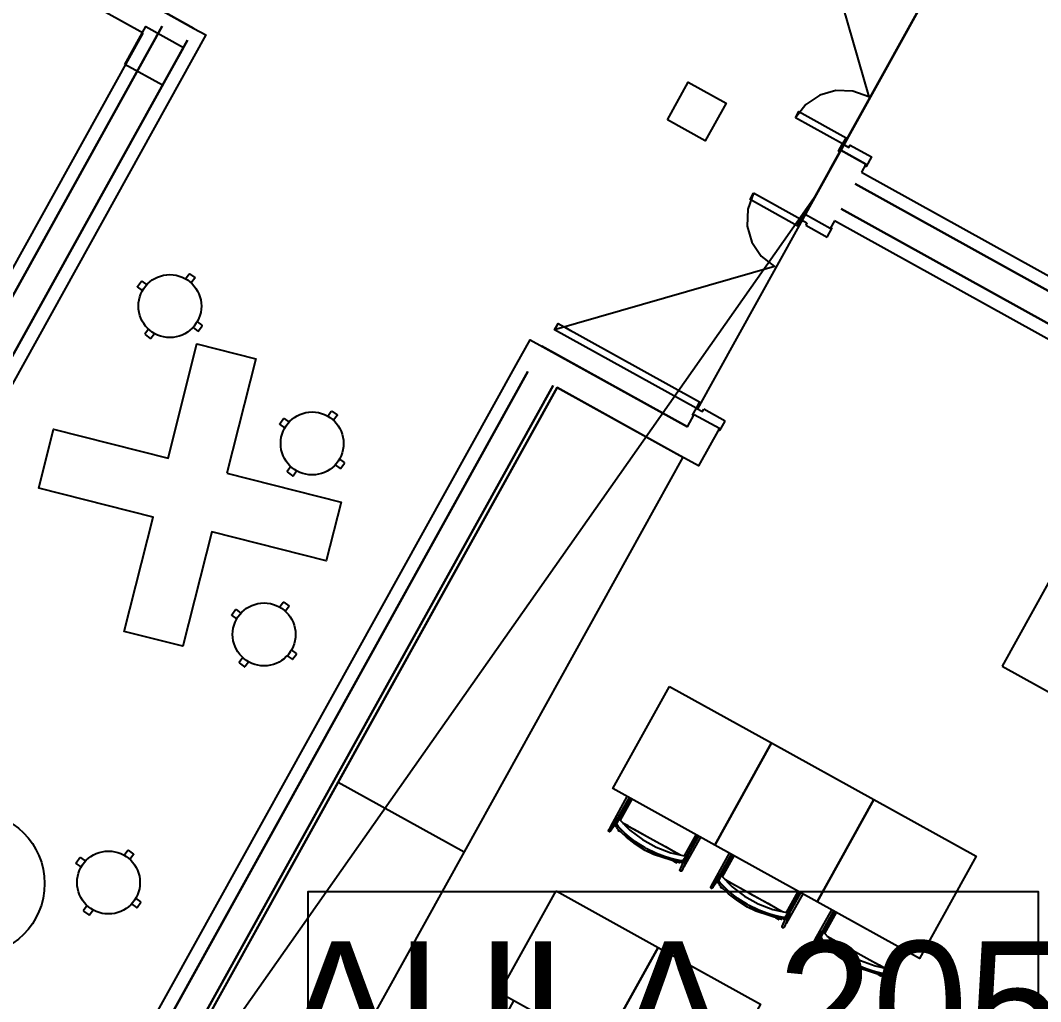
# Model space of a CAD drawing. Header units: metres. Extents: x 3.2 to 22.3, y 0.7 to 22.8.
# Drawn here: x 10.671 to 12.905, y 2.61 to 4.759 of the extents above; entities that cross this region are included whole.
import ezdxf

# ---------------------------------------------------------------- set-up
doc = ezdxf.new("R2010")
doc.units = ezdxf.units.M
for name, color, linetype in [('ARREDI', 9, 'Continuous'), ('PARETI_STRUTTURE', 7, 'Continuous'), ('WAYFINDING_RIQUADRI', 7, 'Continuous'), ('WAYFINDING_TESTI', 7, 'Continuous')]:
    doc.layers.add(name, color=color, linetype=linetype)

msp = doc.modelspace()

# ---------------------------------------------------------------- linework, layer by layer
at = {"layer": 'ARREDI'}
for points in [[(11.0322, 4.193), (11.0401, 4.2038)], [(11.0401, 4.2038), (11.0412, 4.204)], [(11.0412, 4.204), (11.0526, 4.1956)], [(10.9272, 4.1762), (10.9356, 4.1876)], [(10.9356, 4.1876), (10.9367, 4.1878)], [(10.9367, 4.1878), (10.9475, 4.1799)], [(11.0528, 4.1945), (11.0449, 4.1837)], [(11.0526, 4.1956), (11.0528, 4.1945)], [(10.9274, 4.1751), (10.9272, 4.1762)], [(10.9382, 4.1672), (10.9274, 4.1751)], [(11.0688, 4.0911), (11.058, 4.099)], [(11.0606, 4.0786), (11.069, 4.09)], [(11.069, 4.09), (11.0688, 4.0911)], [(10.9513, 4.0825), (10.9434, 4.0717)], [(10.9434, 4.0717), (10.9436, 4.0706)], [(10.9436, 4.0706), (10.955, 4.0622)], [(10.9561, 4.0624), (10.964, 4.0732)], [(11.0487, 4.0863), (11.0595, 4.0784)], [(11.0595, 4.0784), (11.0606, 4.0786)], [(10.955, 4.0622), (10.9561, 4.0624)], [(11.3669, 3.0904), (11.8459, 3.9546), (12.1214, 3.8018), (11.6424, 2.9377), (11.1301, 2.0136), (10.8546, 2.1664), (11.3669, 3.0904), (11.6424, 2.9377)], [(11.3437, 3.8921), (11.3516, 3.9029)], [(11.3517, 3.9029), (11.3527, 3.9031)], [(11.3527, 3.9031), (11.3642, 3.8947)], [(11.3644, 3.8936), (11.3564, 3.8828)], [(11.3642, 3.8947), (11.3644, 3.8936)], [(11.2388, 3.8753), (11.2471, 3.8868)], [(11.2389, 3.8742), (11.2388, 3.8753)], [(11.2498, 3.8663), (11.2389, 3.8742)], [(11.2471, 3.8868), (11.2482, 3.8869)], [(11.2482, 3.8869), (11.2591, 3.879)], [(11.3804, 3.7902), (11.3695, 3.7981)], [(11.2629, 3.7816), (11.2549, 3.7708)], [(11.3602, 3.7854), (11.3711, 3.7775)], [(11.3711, 3.7775), (11.3722, 3.7777)], [(11.3722, 3.7777), (11.3805, 3.7891)], [(11.3805, 3.7891), (11.3804, 3.7902)], [(11.2549, 3.7708), (11.2551, 3.7697)], [(11.2551, 3.7697), (11.2666, 3.7613)], [(11.2666, 3.7613), (11.2677, 3.7615)], [(11.2677, 3.7615), (11.2756, 3.7723)], [(12.9888, 3.6475), (12.8208, 3.3445)], [(11.1334, 3.457), (11.1418, 3.4685)], [(11.1418, 3.4685), (11.1429, 3.4687)], [(11.1429, 3.4687), (11.1537, 3.4607)], [(11.2384, 3.4738), (11.2463, 3.4847)], [(11.2463, 3.4847), (11.2474, 3.4848)], [(11.2474, 3.4848), (11.2588, 3.4765)], [(11.259, 3.4754), (11.2511, 3.4645)], [(11.2588, 3.4765), (11.259, 3.4754)], [(11.1336, 3.456), (11.1334, 3.4571)], [(11.1444, 3.448), (11.1336, 3.456)], [(11.275, 3.372), (11.2642, 3.3799)], [(11.1575, 3.3634), (11.1496, 3.3525)], [(11.1496, 3.3525), (11.1498, 3.3514)], [(11.1497, 3.3515), (11.1612, 3.3431)], [(11.1623, 3.3433), (11.1702, 3.3541)], [(11.2549, 3.3672), (11.2657, 3.3593)], [(11.2657, 3.3593), (11.2668, 3.3594)], [(11.2668, 3.3594), (11.2752, 3.3709)], [(11.2752, 3.3709), (11.275, 3.372)], [(11.1612, 3.3431), (11.1623, 3.3432)], [(12.8208, 3.3445), (13.3718, 3.0391)], [(12.009, 3.0536), (11.9835, 3.0075)], [(11.9733, 2.9966), (11.9726, 2.9969), (11.972, 2.9974), (11.9716, 2.998), (11.9715, 2.9988), (11.9715, 2.9988), (11.9716, 2.9995), (11.9717, 2.9996), (11.972, 3.0001), (11.9726, 3.0006), (11.9733, 3.0008)], [(11.9733, 3.0008), (11.9741, 3.0008), (11.9748, 3.0005), (11.9753, 3), (11.9757, 2.9994), (11.9758, 2.9987), (11.9758, 2.9987), (11.9757, 2.998), (11.9756, 2.9978), (11.9753, 2.9973), (11.9747, 2.9969), (11.974, 2.9966)], [(11.9737, 2.9955), (11.9745, 2.994)], [(11.9744, 2.9941), (11.9737, 2.9955)], [(11.9743, 2.9978), (11.976, 3.0018), (11.9767, 3.0033)], [(11.9776, 3.008), (11.9771, 3.0085), (11.9767, 3.0091), (11.9766, 3.0099), (11.9767, 3.0106), (11.9769, 3.011), (11.9769, 3.0111), (11.9771, 3.0113), (11.9777, 3.0117), (11.9784, 3.012)], [(11.9804, 2.9927), (11.9788, 2.9946), (11.9775, 2.9965), (11.9767, 2.998), (11.9766, 2.9989), (11.979, 3.0043), (11.9814, 3.0097), (12.0055, 2.9853), (12.0328, 2.9646), (12.0628, 2.948), (12.0948, 2.9358), (12.1282, 2.9283), (12.1249, 2.9234), (12.1216, 2.9185)], [(11.9803, 2.9927), (11.9787, 2.9947), (11.9774, 2.9965), (11.9767, 2.998), (11.9766, 2.9989)], [(11.9777, 3.0056), (11.9773, 3.0047)], [(11.9784, 3.012), (11.9791, 3.0119), (11.9798, 3.0117), (11.9804, 3.0112), (11.9808, 3.0105), (11.9809, 3.0098), (11.9808, 3.009)], [(11.9814, 3.0096), (11.9796, 3.0082)], [(12.0019, 2.9943), (11.9901, 3.0008)], [(11.9902, 3.0008), (12.116, 2.931)], [(12.0027, 2.9939), (12.0228, 2.9827), (12.043, 2.9715), (12.0632, 2.9603), (12.0834, 2.9491), (12.1035, 2.938), (12.1161, 2.931)], [(11.9613, 2.9817), (11.9605, 2.9817), (11.9598, 2.982), (11.9593, 2.9825), (11.9589, 2.9832), (11.9588, 2.9839), (11.9589, 2.9846), (11.9591, 2.9851), (11.9591, 2.9851), (11.9593, 2.9853), (11.9599, 2.9857), (11.9606, 2.986)], [(11.9631, 2.9838), (11.963, 2.9831), (11.9627, 2.9826), (11.9627, 2.9826), (11.9626, 2.9824), (11.962, 2.982), (11.9613, 2.9817)], [(11.9636, 2.9935), (11.9636, 2.9935), (11.9637, 2.9935), (11.9639, 2.9933), (11.9644, 2.9931)], [(11.965, 2.9928), (11.9644, 2.9931)], [(11.975, 2.9933), (11.9758, 2.9921)], [(11.9757, 2.9922), (11.975, 2.9932)], [(11.9766, 2.9911), (11.9773, 2.9903)], [(11.9789, 2.9917), (11.9784, 2.9912), (11.9778, 2.9907), (11.977, 2.99), (11.9767, 2.9898)], [(11.9767, 2.9897), (11.9767, 2.9898)], [(11.9789, 2.9917), (11.9794, 2.9922), (11.9798, 2.9925), (11.9799, 2.9926)], [(11.9808, 2.9857), (11.9805, 2.9851), (11.9801, 2.9845), (11.9799, 2.9841), (11.9798, 2.9839)], [(12.0389, 2.9461), (12.0246, 2.9548), (12.0089, 2.9662), (11.9941, 2.9789), (11.9803, 2.9927)], [(12.0389, 2.9461), (12.0247, 2.9548), (12.0089, 2.9662), (11.9941, 2.9788), (11.9804, 2.9926)], [(12.1253, 2.9289), (12.1508, 2.975)], [(10.8978, 2.9303), (10.9057, 2.9411)], [(10.9057, 2.9411), (10.9068, 2.9413)], [(10.9068, 2.9413), (10.9183, 2.9329)], [(10.9184, 2.9318), (10.9105, 2.921)], [(10.9183, 2.9329), (10.9184, 2.9318)], [(12.0584, 2.936), (12.0438, 2.9434)], [(12.0438, 2.9434), (12.0584, 2.936)], [(12.1142, 2.9184), (12.0953, 2.9228), (12.0767, 2.9286), (12.0589, 2.9358)], [(12.1144, 2.9184), (12.0954, 2.9227), (12.0768, 2.9286), (12.059, 2.9358)], [(12.128, 2.9274), (12.1285, 2.9279), (12.1292, 2.9282), (12.13, 2.9282), (12.1307, 2.928), (12.1313, 2.9276), (12.1317, 2.927)], [(12.1317, 2.927), (12.1319, 2.9262), (12.1318, 2.9255), (12.1317, 2.9253), (12.1317, 2.9252), (12.1315, 2.9248), (12.1309, 2.9243), (12.1302, 2.924), (12.1295, 2.924), (12.1288, 2.9242)], [(12.2328, 2.9295), (12.2073, 2.8835)], [(10.7928, 2.9135), (10.8012, 2.9249)], [(10.793, 2.9124), (10.7928, 2.9135)], [(10.8038, 2.9045), (10.793, 2.9124)], [(10.8012, 2.9249), (10.8023, 2.9251)], [(10.8023, 2.9251), (10.8131, 2.9172)], [(12.1071, 2.9132), (12.1073, 2.9135), (12.1075, 2.9139), (12.1078, 2.9145), (12.1082, 2.9151)], [(12.1142, 2.916), (12.114, 2.9152), (12.1139, 2.9146), (12.1138, 2.9141), (12.1138, 2.9138), (12.1138, 2.9138), (12.1138, 2.9138), (12.1138, 2.914)], [(12.1143, 2.9167), (12.1144, 2.9173), (12.1145, 2.9178), (12.1145, 2.918)], [(12.1216, 2.9185), (12.1208, 2.9181), (12.1191, 2.918), (12.1168, 2.9181), (12.1144, 2.9184)], [(12.1216, 2.9185), (12.1208, 2.9181), (12.1192, 2.9179), (12.1169, 2.9181), (12.1144, 2.9184)], [(12.1194, 2.9142), (12.1186, 2.9141), (12.1173, 2.9142)], [(12.1186, 2.9141), (12.1173, 2.9142)], [(12.1209, 2.9159), (12.121, 2.9166), (12.1212, 2.9171), (12.1213, 2.9172), (12.1218, 2.9177), (12.1218, 2.9177), (12.1225, 2.918), (12.1232, 2.918), (12.1239, 2.9178), (12.1246, 2.9174), (12.125, 2.9167)], [(12.1252, 2.9207), (12.1244, 2.9195), (12.121, 2.9146)], [(12.125, 2.9167), (12.1251, 2.916), (12.1251, 2.9153), (12.1248, 2.9147), (12.1247, 2.9146), (12.1243, 2.9142), (12.1242, 2.9141), (12.1235, 2.9138), (12.1228, 2.9138), (12.1221, 2.914), (12.1215, 2.9145)], [(12.1231, 2.9051), (12.1226, 2.9054)], [(12.1239, 2.9047), (12.1236, 2.9048), (12.1231, 2.9051)], [(12.1239, 2.9047), (12.1239, 2.9047)], [(12.1152, 2.8964), (12.115, 2.8971), (12.1151, 2.8979), (12.1152, 2.8981), (12.1152, 2.8981), (12.1154, 2.8986), (12.116, 2.8991)], [(12.1191, 2.8981), (12.1193, 2.8974), (12.1192, 2.8966), (12.1191, 2.8964), (12.1191, 2.8964), (12.1189, 2.896), (12.1183, 2.8955), (12.1176, 2.8952), (12.1169, 2.8951), (12.1162, 2.8953), (12.1156, 2.8958), (12.1152, 2.8964)], [(12.2015, 2.8839), (12.2009, 2.8844), (12.2005, 2.8851), (12.2004, 2.8858), (12.2006, 2.8865), (12.2008, 2.887), (12.2008, 2.887), (12.2009, 2.8872), (12.2015, 2.8876), (12.2022, 2.8879)], [(12.2042, 2.8686), (12.2026, 2.8705), (12.2013, 2.8724), (12.2005, 2.8739), (12.2004, 2.8748), (12.2028, 2.8802), (12.2052, 2.8856), (12.2293, 2.8612), (12.2566, 2.8405), (12.2866, 2.8239), (12.3186, 2.8117), (12.352, 2.8042), (12.3487, 2.7993), (12.3454, 2.7944)], [(12.2022, 2.8879), (12.203, 2.8879), (12.2037, 2.8876), (12.2042, 2.8871), (12.2046, 2.8864), (12.2047, 2.8857), (12.2046, 2.885)], [(12.2052, 2.8856), (12.2035, 2.8841)], [(12.1851, 2.8576), (12.1844, 2.8577), (12.1837, 2.8579), (12.1831, 2.8584), (12.1827, 2.8591), (12.1826, 2.8598), (12.1828, 2.8606), (12.183, 2.861), (12.183, 2.861), (12.1831, 2.8612), (12.1837, 2.8617), (12.1844, 2.8619)], [(12.1875, 2.8694), (12.1875, 2.8694), (12.1875, 2.8694), (12.1878, 2.8692), (12.1882, 2.869)], [(12.1888, 2.8687), (12.1882, 2.869)], [(12.1971, 2.8726), (12.1964, 2.8728), (12.1958, 2.8733), (12.1955, 2.874), (12.1953, 2.8747), (12.1953, 2.8747), (12.1955, 2.8754), (12.1955, 2.8755), (12.1959, 2.876), (12.1964, 2.8765), (12.1971, 2.8767)], [(12.1971, 2.8767), (12.1979, 2.8767), (12.1986, 2.8764), (12.1992, 2.876), (12.1995, 2.8753), (12.1997, 2.8746), (12.1997, 2.8746), (12.1995, 2.8739), (12.1995, 2.8737), (12.1991, 2.8732), (12.1986, 2.8728), (12.1979, 2.8726)], [(12.1983, 2.87), (12.1975, 2.8714)], [(12.1976, 2.8714), (12.1983, 2.8699)], [(12.1981, 2.8738), (12.1999, 2.8777), (12.2005, 2.8792)], [(12.1989, 2.8692), (12.1996, 2.868)], [(12.1996, 2.8681), (12.1989, 2.8692)], [(12.2042, 2.8686), (12.2025, 2.8706), (12.2013, 2.8725), (12.2005, 2.8739), (12.2004, 2.8748)], [(12.2005, 2.867), (12.2012, 2.8662)], [(12.2028, 2.8676), (12.2022, 2.8671), (12.2017, 2.8666), (12.2008, 2.8659), (12.2006, 2.8657)], [(12.2006, 2.8657), (12.2006, 2.8657)], [(12.2016, 2.8815), (12.2012, 2.8806)], [(12.2028, 2.8676), (12.2032, 2.8681), (12.2036, 2.8684), (12.2038, 2.8685)], [(12.2047, 2.8616), (12.2043, 2.861), (12.204, 2.8604), (12.2037, 2.86), (12.2036, 2.8598)], [(12.2627, 2.822), (12.2485, 2.8307), (12.2327, 2.8421), (12.2179, 2.8548), (12.2042, 2.8686)], [(12.2627, 2.822), (12.2485, 2.8307), (12.2328, 2.8421), (12.218, 2.8547), (12.2043, 2.8685)], [(12.214, 2.8767), (12.2265, 2.8698), (12.2466, 2.8586), (12.2638, 2.8491)], [(12.214, 2.8767), (12.3399, 2.8069)], [(12.1869, 2.8597), (12.1868, 2.859), (12.1866, 2.8586), (12.1866, 2.8585), (12.1864, 2.8583), (12.1858, 2.8579), (12.1851, 2.8577)], [(12.264, 2.849), (12.2668, 2.8474), (12.287, 2.8362), (12.3072, 2.825), (12.3274, 2.8139), (12.3399, 2.8069)], [(12.3492, 2.8051), (12.3746, 2.8509)], [(10.8169, 2.8198), (10.809, 2.809)], [(10.9143, 2.8236), (10.9251, 2.8157)], [(10.9344, 2.8284), (10.9236, 2.8363)], [(10.9251, 2.8157), (10.9262, 2.8158)], [(10.9262, 2.8158), (10.9346, 2.8273)], [(10.9346, 2.8273), (10.9344, 2.8284)], [(12.2676, 2.8193), (12.2823, 2.8119)], [(12.2822, 2.812), (12.2677, 2.8193)], [(10.809, 2.809), (10.8092, 2.8079)], [(10.8092, 2.8079), (10.8206, 2.7995)], [(10.8206, 2.7995), (10.8217, 2.7997)], [(10.8217, 2.7997), (10.8297, 2.8105)], [(12.3381, 2.7944), (12.3191, 2.7987), (12.3006, 2.8045), (12.2828, 2.8117)], [(12.3382, 2.7943), (12.3192, 2.7986), (12.3006, 2.8045), (12.2828, 2.8117)], [(12.3381, 2.7926), (12.3382, 2.7932), (12.3383, 2.7937), (12.3384, 2.7939)], [(12.3454, 2.7944), (12.3446, 2.794), (12.3429, 2.7939), (12.3406, 2.794), (12.3382, 2.7943)], [(12.3455, 2.7944), (12.3447, 2.794), (12.343, 2.7939), (12.3408, 2.794), (12.3382, 2.7943)], [(12.3447, 2.7918), (12.3448, 2.7925), (12.345, 2.793), (12.3451, 2.7932), (12.3456, 2.7937), (12.3457, 2.7937), (12.3463, 2.7939), (12.3471, 2.794), (12.3478, 2.7937), (12.3484, 2.7933), (12.3488, 2.7927)], [(12.349, 2.7967), (12.3482, 2.7955), (12.3449, 2.7905)], [(12.3518, 2.8033), (12.3524, 2.8038), (12.3531, 2.8041), (12.3538, 2.8042), (12.3546, 2.8039), (12.3551, 2.8035), (12.3556, 2.8029)], [(12.3556, 2.8029), (12.3557, 2.8022), (12.3556, 2.8014), (12.3556, 2.8012), (12.3556, 2.8012), (12.3553, 2.8008), (12.3548, 2.8002), (12.3541, 2.7999), (12.3533, 2.7999), (12.3526, 2.8001)], [(12.4565, 2.8051), (12.4312, 2.7594)], [(12.331, 2.7892), (12.3311, 2.7894), (12.3314, 2.7898), (12.3317, 2.7904), (12.332, 2.791)], [(12.338, 2.7919), (12.3379, 2.7912), (12.3378, 2.7905), (12.3377, 2.79), (12.3376, 2.7897), (12.3376, 2.7897), (12.3376, 2.7897), (12.3377, 2.7899)], [(12.339, 2.7723), (12.3388, 2.7731), (12.3389, 2.7738), (12.339, 2.774), (12.339, 2.774), (12.3393, 2.7745), (12.3398, 2.775)], [(12.343, 2.774), (12.3432, 2.7733), (12.3431, 2.7725), (12.343, 2.7723), (12.343, 2.7723), (12.3427, 2.7719), (12.3422, 2.7714), (12.3415, 2.7711), (12.3407, 2.771), (12.34, 2.7713), (12.3394, 2.7717), (12.339, 2.7723)], [(12.3433, 2.7901), (12.3424, 2.7901), (12.3412, 2.7901)], [(12.3425, 2.79), (12.3412, 2.7901)], [(12.3488, 2.7927), (12.349, 2.7919), (12.3489, 2.7912), (12.3487, 2.7907), (12.3486, 2.7905), (12.3481, 2.7901), (12.348, 2.79), (12.3474, 2.7898), (12.3466, 2.7897), (12.3459, 2.79), (12.3453, 2.7904)], [(12.347, 2.781), (12.3464, 2.7813)], [(12.3477, 2.7806), (12.3474, 2.7807), (12.347, 2.781)], [(12.3477, 2.7806), (12.3477, 2.7806)], [(12.4209, 2.7485), (12.4202, 2.7487), (12.4197, 2.7492), (12.4193, 2.7499), (12.4192, 2.7506), (12.4192, 2.7507), (12.4193, 2.7513), (12.4194, 2.7515), (12.4197, 2.7519), (12.4203, 2.7524), (12.421, 2.7526)], [(12.421, 2.7526), (12.4217, 2.7526), (12.4224, 2.7523), (12.423, 2.7519), (12.4234, 2.7512), (12.4235, 2.7505), (12.4235, 2.7505), (12.4234, 2.7498), (12.4233, 2.7496), (12.423, 2.7492), (12.4224, 2.7487), (12.4217, 2.7485)], [(12.4219, 2.7497), (12.4237, 2.7536), (12.4244, 2.7551)], [(12.428, 2.7446), (12.4265, 2.7464), (12.4251, 2.7483), (12.4244, 2.7498), (12.4242, 2.7507), (12.4267, 2.7561), (12.4291, 2.7615), (12.4531, 2.7371), (12.4805, 2.7164), (12.5105, 2.6998), (12.5425, 2.6876), (12.5759, 2.6801), (12.5726, 2.6752), (12.5693, 2.6703)], [(12.428, 2.7446), (12.4264, 2.7465), (12.4251, 2.7484), (12.4243, 2.7498), (12.4242, 2.7507)], [(12.4253, 2.7598), (12.4247, 2.7603), (12.4244, 2.761), (12.4243, 2.7617), (12.4244, 2.7624), (12.4246, 2.7629), (12.4246, 2.7629), (12.4248, 2.7631), (12.4254, 2.7635), (12.4261, 2.7638)], [(12.4254, 2.7574), (12.425, 2.7566)], [(12.4261, 2.7638), (12.4268, 2.7638), (12.4275, 2.7635), (12.4281, 2.763), (12.4285, 2.7623), (12.4286, 2.7616), (12.4284, 2.7609)], [(12.4291, 2.7615), (12.4273, 2.76)], [(12.4378, 2.7526), (12.4504, 2.7457), (12.4705, 2.7345), (12.4907, 2.7234), (12.5109, 2.7121), (12.5311, 2.7009), (12.5512, 2.6898), (12.5637, 2.6828)], [(12.4378, 2.7526), (12.5637, 2.6828)], [(12.409, 2.7336), (12.4082, 2.7336), (12.4075, 2.7339), (12.4069, 2.7344), (12.4066, 2.735), (12.4065, 2.7357), (12.4066, 2.7365), (12.4068, 2.7369), (12.4068, 2.7369), (12.407, 2.7371), (12.4076, 2.7376), (12.4083, 2.7378)], [(12.4108, 2.7356), (12.4106, 2.7349), (12.4104, 2.7345), (12.4104, 2.7345), (12.4102, 2.7343), (12.4097, 2.7338), (12.409, 2.7336)], [(12.4113, 2.7453), (12.4113, 2.7453), (12.4114, 2.7453), (12.4116, 2.7452), (12.4121, 2.7449)], [(12.4126, 2.7446), (12.4121, 2.7449)], [(12.4221, 2.7459), (12.4214, 2.7474)], [(12.4214, 2.7473), (12.4222, 2.7458)], [(12.4227, 2.7451), (12.4235, 2.744)], [(12.4234, 2.744), (12.4227, 2.7451)], [(12.4243, 2.743), (12.425, 2.7421)], [(12.4266, 2.7436), (12.4261, 2.7431), (12.4255, 2.7426), (12.425, 2.7421), (12.4246, 2.7418), (12.4244, 2.7416)], [(12.4244, 2.7416), (12.4244, 2.7416)], [(12.4266, 2.7436), (12.4271, 2.744), (12.4274, 2.7443), (12.4276, 2.7444)], [(12.4285, 2.7376), (12.4281, 2.7369), (12.4278, 2.7363), (12.4276, 2.7359), (12.4275, 2.7357)], [(12.4866, 2.6979), (12.4723, 2.7066), (12.4565, 2.718), (12.4417, 2.7307), (12.428, 2.7446)], [(12.4866, 2.6979), (12.4723, 2.7066), (12.4566, 2.718), (12.4418, 2.7307), (12.4281, 2.7444)], [(12.573, 2.6808), (12.5985, 2.7268)], [(12.5061, 2.6879), (12.4915, 2.6952)], [(12.4915, 2.6952), (12.5061, 2.6879)], [(12.5619, 2.6703), (12.543, 2.6746), (12.5244, 2.6804), (12.5066, 2.6876)], [(12.5621, 2.6702), (12.5431, 2.6746), (12.5245, 2.6804), (12.5067, 2.6876)], [(12.5548, 2.6651), (12.555, 2.6653), (12.5552, 2.6657), (12.5555, 2.6663), (12.5559, 2.667)], [(12.5618, 2.6678), (12.5617, 2.6671), (12.5616, 2.6664), (12.5615, 2.6659), (12.5615, 2.6656), (12.5615, 2.6656), (12.5615, 2.6656), (12.5615, 2.6658)], [(12.562, 2.6685), (12.5621, 2.6692), (12.5622, 2.6696), (12.5622, 2.6698)], [(12.5693, 2.6703), (12.5685, 2.6699), (12.5668, 2.6698), (12.5645, 2.6699), (12.5621, 2.6703)], [(12.5693, 2.6703), (12.5685, 2.6699), (12.5669, 2.6698), (12.5646, 2.6699), (12.5621, 2.6703)], [(12.5671, 2.666), (12.5663, 2.666), (12.565, 2.666)], [(12.5663, 2.666), (12.565, 2.666)], [(12.5686, 2.6677), (12.5686, 2.6684), (12.5689, 2.6689), (12.569, 2.6691), (12.5695, 2.6696), (12.5695, 2.6696), (12.5702, 2.6698), (12.5709, 2.6699), (12.5716, 2.6697), (12.5722, 2.6692), (12.5726, 2.6686)], [(12.5728, 2.6726), (12.572, 2.6714), (12.5687, 2.6665)], [(12.5726, 2.6686), (12.5728, 2.6678), (12.5727, 2.6671), (12.5725, 2.6666), (12.5724, 2.6664), (12.5719, 2.666), (12.5719, 2.666), (12.5712, 2.6657), (12.5705, 2.6656), (12.5697, 2.6659), (12.5691, 2.6663)], [(12.5757, 2.6792), (12.5762, 2.6798), (12.5769, 2.68), (12.5777, 2.6801), (12.5784, 2.6799), (12.579, 2.6794), (12.5794, 2.6788)], [(12.5794, 2.6788), (12.5796, 2.6781), (12.5795, 2.6773), (12.5794, 2.6771), (12.5794, 2.6771), (12.5792, 2.6767), (12.5786, 2.6762), (12.5779, 2.6759), (12.5772, 2.6758), (12.5764, 2.676)], [(12.5628, 2.6483), (12.5627, 2.649), (12.5628, 2.6497), (12.5628, 2.6499), (12.5628, 2.65), (12.5631, 2.6504), (12.5636, 2.6509)], [(12.5668, 2.6499), (12.567, 2.6492), (12.5669, 2.6485), (12.5668, 2.6482), (12.5668, 2.6482), (12.5666, 2.6478), (12.566, 2.6473), (12.5653, 2.647), (12.5646, 2.647), (12.5639, 2.6472), (12.5633, 2.6476), (12.5628, 2.6482)], [(12.5708, 2.6569), (12.5702, 2.6572)], [(12.5715, 2.6565), (12.5713, 2.6567), (12.5708, 2.6569)], [(12.5716, 2.6565), (12.5716, 2.6565)]]:
    msp.add_lwpolyline(points, dxfattribs=at)
for points in [[(11.1228, 3.7672), (11.3733, 3.7037), (11.3406, 3.5749), (11.0901, 3.6384), (11.0267, 3.3879), (10.8978, 3.4205), (10.9613, 3.671), (10.7108, 3.7345), (10.7435, 3.8633), (10.994, 3.7998), (11.0574, 4.0503), (11.1863, 4.0176)], [(12.0921, 3.3001), (12.3159, 3.1761), (12.1918, 2.9522), (11.968, 3.0763)], [(12.3159, 3.1761), (12.5397, 3.052), (12.4156, 2.8281), (12.1918, 2.9522)], [(12.5397, 3.052), (12.7636, 2.9279), (12.6395, 2.704), (12.4157, 2.8281)], [(12.1282, 2.9283), (12.1278, 2.9253)], [(11.8439, 2.8525), (12.0677, 2.7284), (11.9436, 2.5045), (11.7198, 2.6286)], [(12.352, 2.8042), (12.3516, 2.8012)], [(12.0677, 2.7284), (12.2916, 2.6043), (12.1675, 2.3804), (11.9436, 2.5045)], [(12.5759, 2.6801), (12.5755, 2.6771)]]:
    msp.add_lwpolyline(points, close=True, dxfattribs=at)
for centre, radius in [((10.9981, 4.1331), 0.0689), ((11.3096, 3.8322), 0.0689), ((11.2043, 3.4139), 0.0689), ((10.5663, 2.868), 0.1575), ((10.8637, 2.8704), 0.0689)]:
    msp.add_circle(centre, radius, dxfattribs=at)
at = {"layer": 'PARETI_STRUTTURE'}
for points in [[(10.9392, 4.7309), (9.8223, 5.35), (9.8529, 5.4051), (10.9826, 4.7788)], [(12.4064, 5.116), (12.725, 4.9394), (12.1532, 3.908)], [(12.3903, 5.0731), (12.7002, 4.9013), (12.6926, 4.8875), (12.3827, 5.0593), (12.3903, 5.0731), (12.5284, 4.5914), (12.4937, 4.604), (12.4568, 4.6053), (12.4212, 4.5951), (12.3906, 4.5745), (12.3679, 4.5453)], [(12.4434, 4.4314), (12.725, 4.9394)], [(11.0506, 4.7412), (10.9694, 4.7862)], [(10.9826, 4.7789), (11.0506, 4.7411)], [(9.8695, 2.6103), (9.8143, 2.6409), (10.9812, 4.7459)], [(10.9812, 4.7459), (9.8401, 2.6874), (9.8143, 2.7017), (10.9392, 4.7309)], [(11.0506, 4.7412), (11.0765, 4.7268), (9.9144, 2.6305)], [(11.0363, 4.7153), (9.8695, 2.6104)], [(9.9144, 2.6305), (9.8885, 2.6448), (11.0363, 4.7153)], [(12.3679, 4.5453), (12.3755, 4.5591), (12.4788, 4.5018), (12.4712, 4.4881)], [(12.4712, 4.4881), (12.3679, 4.5453)], [(12.4536, 4.32), (12.4441, 4.3027), (12.389, 4.3333), (12.4672, 4.4745)], [(12.4672, 4.4745), (12.5223, 4.4439), (12.5128, 4.4267)], [(12.5128, 4.4267), (14.4557, 3.3497)], [(12.2762, 4.38), (12.2636, 4.3453), (12.2623, 4.3084), (12.2725, 4.2728), (12.2931, 4.2422), (12.3223, 4.2195), (11.8405, 4.0813), (11.8482, 4.0951), (12.1581, 3.9233), (12.1505, 3.9095), (12.1642, 3.9019), (12.1671, 3.9071)], [(12.3881, 4.3383), (12.3795, 4.3228), (12.3719, 4.309), (12.2686, 4.3663), (12.2762, 4.38)], [(12.3795, 4.3228), (12.2762, 4.38)], [(12.4985, 4.4009), (14.4673, 3.3095)], [(14.4816, 3.3354), (14.4673, 3.3095), (12.4985, 4.4009)], [(10.7823, 2.0561), (12.4128, 4.3763)], [(12.3909, 4.3367), (12.3881, 4.3383)], [(12.389, 4.3333), (12.3909, 4.3367)], [(14.4367, 3.2544), (12.4679, 4.3458)], [(12.4679, 4.3458), (14.4367, 3.2544), (14.4224, 3.2286)], [(12.3795, 4.3228), (12.3933, 4.3151)], [(12.4441, 4.3028), (12.389, 4.3333)], [(12.3933, 4.3151), (12.3904, 4.31)], [(14.3966, 3.2429), (12.4536, 4.32)], [(12.3904, 4.31), (12.4373, 4.284)], [(12.4373, 4.284), (12.4487, 4.3047)], [(12.446, 4.3062), (12.4441, 4.3027)], [(12.4487, 4.3047), (12.446, 4.3062)], [(12.1505, 3.9095), (11.8405, 4.0813)], [(11.8619, 4.0875), (11.8757, 4.0798)], [(11.7563, 4.0042), (11.7869, 4.0593), (12.1313, 3.8684)], [(12.1313, 3.8684), (11.8127, 4.045)], [(11.7822, 3.9899), (10.7233, 2.0798), (10.6975, 2.0941), (11.7563, 4.0042)], [(11.8373, 3.9593), (10.8027, 2.093), (10.7476, 2.1236), (11.7822, 3.9899)], [(11.8459, 3.9546), (10.8304, 2.1227), (10.8218, 2.1275), (11.8373, 3.9593)], [(12.1007, 3.8133), (11.8459, 3.9546)], [(12.1465, 3.8959), (12.2016, 3.8654), (12.1558, 3.7828), (12.1007, 3.8133)], [(12.1313, 3.8684), (12.1465, 3.8959)], [(12.1505, 3.9095), (12.1419, 3.894)], [(12.1419, 3.894), (12.1446, 3.8925)], [(12.1446, 3.8925), (12.1465, 3.8959)], [(12.1465, 3.8959), (12.2016, 3.8654)], [(12.2139, 3.8811), (12.1671, 3.9071)], [(12.2016, 3.8654), (12.1997, 3.862)], [(12.2025, 3.8604), (12.2139, 3.8811)], [(12.1997, 3.862), (12.2025, 3.8604)], [(11.9636, 2.9935), (11.9998, 3.0587)], [(12.0035, 3.0566), (11.9764, 3.0076)], [(11.9798, 3.0086), (12.0057, 3.0554)], [(12.0095, 3.0533), (11.9839, 3.0071)], [(11.9591, 2.9851), (11.9769, 3.0111)], [(11.9805, 3.0086), (11.9627, 2.9826)], [(11.9767, 3.0103), (11.9717, 2.9996)], [(11.9751, 3.0001), (11.976, 3.0018)], [(11.9806, 3.0084), (11.9806, 3.0083), (11.9805, 3.0082), (11.9805, 3.008), (11.9804, 3.0079), (11.9804, 3.0078), (11.9803, 3.0077), (11.9802, 3.0076), (11.9802, 3.0075), (11.9801, 3.0073), (11.9801, 3.0072), (11.98, 3.0071), (11.98, 3.007), (11.9799, 3.0069), (11.9798, 3.0067), (11.9798, 3.0066), (11.9797, 3.0065), (11.9797, 3.0064), (11.9796, 3.0063), (11.9796, 3.0062), (11.9795, 3.006), (11.9795, 3.0059), (11.9794, 3.0058), (11.9793, 3.0057), (11.9793, 3.0056), (11.9792, 3.0054), (11.9791, 3.0052), (11.9791, 3.0051), (11.979, 3.005), (11.979, 3.0048), (11.9789, 3.0047), (11.9788, 3.0046), (11.9788, 3.0045), (11.9787, 3.0044), (11.9787, 3.0042), (11.9786, 3.0041), (11.9786, 3.004), (11.9785, 3.0039), (11.9784, 3.0037), (11.9783, 3.0035), (11.9783, 3.0034), (11.9782, 3.0033), (11.9782, 3.0032), (11.9781, 3.0031), (11.978, 3.0029), (11.978, 3.0028), (11.9779, 3.0027), (11.9779, 3.0026), (11.9778, 3.0025), (11.9778, 3.0024), (11.9777, 3.0021), (11.9776, 3.002), (11.9775, 3.0019), (11.9775, 3.0018), (11.9774, 3.0016), (11.9774, 3.0015), (11.9773, 3.0014), (11.9773, 3.0013), (11.9772, 3.0012), (11.9772, 3.0011), (11.977, 3.0008), (11.977, 3.0007), (11.9769, 3.0006), (11.9769, 3.0005), (11.9768, 3.0003), (11.9768, 3.0002), (11.9767, 3.0001), (11.9766, 3), (11.9766, 2.9999), (11.9765, 2.9997), (11.9765, 2.9996), (11.9764, 2.9995), (11.9764, 2.9994), (11.9763, 2.9993), (11.9762, 2.999), (11.9761, 2.9989), (11.9761, 2.9988), (11.976, 2.9987), (11.976, 2.9986), (11.9759, 2.9984), (11.9759, 2.9983), (11.9758, 2.9982), (11.9758, 2.9981), (11.9757, 2.998), (11.9756, 2.9978), (11.9756, 2.9978)], [(11.959, 2.9849), (11.9596, 2.9861), (11.9603, 2.9875), (11.9619, 2.9903), (11.9636, 2.9935)], [(12.0392, 2.9409), (12.0178, 2.9543), (11.9977, 2.9697), (11.9793, 2.987), (11.9767, 2.9897)], [(11.986, 2.9804), (11.9798, 2.9838)], [(12.0413, 2.9447), (12.0388, 2.9461), (12.0177, 2.9596), (11.998, 2.9752), (11.9799, 2.9926)], [(12.1247, 2.9291), (12.1503, 2.9752)], [(12.1541, 2.9731), (12.1278, 2.9258)], [(12.1306, 2.9258), (12.1562, 2.9719)], [(12.16, 2.9698), (12.1239, 2.9047)], [(12.1138, 2.9138), (12.0573, 2.9318), (12.0392, 2.9409)], [(12.1145, 2.918), (12.1116, 2.9186), (12.0874, 2.9249), (12.0639, 2.9337), (12.0413, 2.9447)], [(12.1275, 2.927), (12.1212, 2.9171)], [(12.1273, 2.926), (12.1278, 2.927)], [(12.1875, 2.8694), (12.2236, 2.9346)], [(12.2274, 2.9325), (12.2003, 2.8836)], [(12.2036, 2.8845), (12.2295, 2.9313)], [(12.2333, 2.9292), (12.2077, 2.883)], [(12.1071, 2.9132), (12.1005, 2.9169)], [(12.1152, 2.8981), (12.1223, 2.9144)], [(12.1317, 2.9253), (12.1191, 2.8964)], [(12.1229, 2.9159), (12.1248, 2.9201)], [(12.124, 2.9188), (12.1235, 2.9179)], [(12.1248, 2.9147), (12.1249, 2.9148), (12.1253, 2.9155), (12.1254, 2.9156), (12.1254, 2.9157), (12.1261, 2.9167), (12.1261, 2.9168), (12.1266, 2.9176), (12.1267, 2.9177), (12.1268, 2.9178), (12.1274, 2.9188), (12.1275, 2.9189), (12.1279, 2.9196), (12.128, 2.9197), (12.128, 2.9198), (12.1281, 2.9199), (12.1288, 2.9209), (12.1288, 2.921), (12.1293, 2.9217), (12.1293, 2.9218), (12.1295, 2.922), (12.1295, 2.9221), (12.1301, 2.923), (12.1302, 2.9231), (12.1306, 2.9238), (12.1307, 2.9239), (12.1308, 2.9241), (12.1309, 2.9242), (12.1312, 2.9246), (12.1317, 2.9253)], [(12.1291, 2.923), (12.1305, 2.9256)], [(12.183, 2.861), (12.2008, 2.887)], [(12.2044, 2.8845), (12.1866, 2.8585)], [(12.2006, 2.8862), (12.1955, 2.8755)], [(12.1995, 2.8737), (12.1995, 2.8738), (12.1995, 2.8739), (12.1996, 2.874), (12.1997, 2.8741), (12.1997, 2.8742), (12.1998, 2.8744), (12.1998, 2.8745), (12.1999, 2.8746), (12.1999, 2.8747), (12.2, 2.8748), (12.2, 2.8749), (12.2002, 2.8752), (12.2002, 2.8753), (12.2003, 2.8754), (12.2003, 2.8755), (12.2004, 2.8757), (12.2004, 2.8758), (12.2005, 2.8759), (12.2005, 2.876), (12.2006, 2.8761), (12.2007, 2.8762), (12.2007, 2.8764), (12.2008, 2.8765), (12.2009, 2.8767), (12.2009, 2.8768), (12.201, 2.877), (12.2011, 2.8771), (12.2011, 2.8772), (12.2012, 2.8773), (12.2012, 2.8774), (12.2013, 2.8776), (12.2013, 2.8777), (12.2014, 2.8778), (12.2014, 2.8779), (12.2015, 2.878), (12.2016, 2.8783), (12.2017, 2.8784), (12.2017, 2.8785), (12.2018, 2.8786), (12.2018, 2.8787), (12.2019, 2.8789), (12.2019, 2.879), (12.202, 2.8791), (12.2021, 2.8792), (12.2021, 2.8793), (12.2022, 2.8795), (12.2022, 2.8796), (12.2023, 2.8798), (12.2024, 2.8799), (12.2025, 2.8801), (12.2025, 2.8802), (12.2026, 2.8803), (12.2026, 2.8804), (12.2027, 2.8805), (12.2027, 2.8806), (12.2028, 2.8808), (12.2028, 2.8809), (12.2029, 2.881), (12.203, 2.8811), (12.2031, 2.8814), (12.2031, 2.8815), (12.2032, 2.8816), (12.2032, 2.8817), (12.2033, 2.8818), (12.2033, 2.8819), (12.2034, 2.8821), (12.2035, 2.8822), (12.2035, 2.8823), (12.2036, 2.8824), (12.2036, 2.8825), (12.2037, 2.8826), (12.2037, 2.8828), (12.2038, 2.8829), (12.2039, 2.883), (12.2039, 2.8831), (12.204, 2.8832), (12.204, 2.8834), (12.2041, 2.8835), (12.2041, 2.8836), (12.2042, 2.8837), (12.2042, 2.8838), (12.2043, 2.884), (12.2044, 2.8842), (12.2045, 2.8843)], [(12.1828, 2.8608), (12.1834, 2.862), (12.1842, 2.8634), (12.1857, 2.8663), (12.1875, 2.8694)], [(12.1989, 2.8761), (12.1998, 2.8777)], [(12.2631, 2.8168), (12.2416, 2.8302), (12.2216, 2.8456), (12.2031, 2.8629), (12.2006, 2.8657)], [(12.2652, 2.8206), (12.2627, 2.822), (12.2415, 2.8355), (12.2218, 2.8511), (12.2038, 2.8685)], [(12.2098, 2.8563), (12.2036, 2.8597)], [(12.3839, 2.8458), (12.3477, 2.7806)], [(12.3486, 2.8051), (12.3741, 2.8511)], [(12.3779, 2.8491), (12.3517, 2.8017)], [(12.3545, 2.8017), (12.3801, 2.8478)], [(12.3376, 2.7897), (12.2811, 2.8077), (12.2631, 2.8168)], [(12.3384, 2.794), (12.3354, 2.7945), (12.3112, 2.8009), (12.2877, 2.8096), (12.2652, 2.8206)], [(12.331, 2.7891), (12.3243, 2.7928)], [(12.339, 2.774), (12.3516, 2.8029)], [(12.3556, 2.8012), (12.343, 2.7723)], [(12.3514, 2.8029), (12.345, 2.793)], [(12.3478, 2.7947), (12.3473, 2.7938)], [(12.3486, 2.7907), (12.3487, 2.7907), (12.3491, 2.7914), (12.3492, 2.7915), (12.3493, 2.7916), (12.3499, 2.7926), (12.35, 2.7927), (12.3505, 2.7935), (12.3505, 2.7936), (12.3506, 2.7937), (12.3512, 2.7947), (12.3513, 2.7948), (12.3518, 2.7956), (12.3519, 2.7957), (12.352, 2.7958), (12.3526, 2.7968), (12.3527, 2.7969), (12.3532, 2.7977), (12.3532, 2.7978), (12.3533, 2.7979), (12.3534, 2.798), (12.3539, 2.7989), (12.354, 2.799), (12.3544, 2.7997), (12.3545, 2.7998), (12.3546, 2.8), (12.3547, 2.8001), (12.355, 2.8006), (12.3556, 2.8012)], [(12.3529, 2.7989), (12.3544, 2.8015)], [(12.4113, 2.7453), (12.4474, 2.8105)], [(12.4512, 2.8084), (12.4241, 2.7595)], [(12.4274, 2.7604), (12.4534, 2.8072)], [(12.4571, 2.8051), (12.4316, 2.759)], [(12.4068, 2.7369), (12.4246, 2.7629)], [(12.4282, 2.7604), (12.4104, 2.7345)], [(12.4244, 2.7621), (12.4194, 2.7515)], [(12.4228, 2.752), (12.4237, 2.7536)], [(12.4283, 2.7602), (12.4283, 2.7601), (12.4282, 2.76), (12.4281, 2.7599), (12.4281, 2.7598), (12.428, 2.7596), (12.428, 2.7595), (12.4279, 2.7594), (12.4279, 2.7593), (12.4278, 2.7592), (12.4278, 2.7591), (12.4277, 2.7589), (12.4276, 2.7588), (12.4276, 2.7587), (12.4275, 2.7586), (12.4275, 2.7585), (12.4274, 2.7583), (12.4274, 2.7582), (12.4273, 2.7581), (12.4272, 2.758), (12.4272, 2.7579), (12.4271, 2.7577), (12.4271, 2.7576), (12.427, 2.7575), (12.4269, 2.7573), (12.4269, 2.7572), (12.4268, 2.757), (12.4267, 2.7569), (12.4267, 2.7568), (12.4266, 2.7567), (12.4266, 2.7566), (12.4265, 2.7564), (12.4265, 2.7563), (12.4264, 2.7562), (12.4264, 2.7561), (12.4263, 2.756), (12.4262, 2.7557), (12.4261, 2.7556), (12.4261, 2.7555), (12.426, 2.7554), (12.426, 2.7552), (12.4259, 2.7551), (12.4258, 2.755), (12.4258, 2.7549), (12.4257, 2.7548), (12.4257, 2.7547), (12.4256, 2.7545), (12.4256, 2.7544), (12.4255, 2.7543), (12.4255, 2.7542), (12.4253, 2.7539), (12.4253, 2.7538), (12.4252, 2.7537), (12.4252, 2.7536), (12.4251, 2.7535), (12.4251, 2.7534), (12.425, 2.7532), (12.425, 2.7531), (12.4249, 2.753), (12.4248, 2.7529), (12.4247, 2.7526), (12.4247, 2.7525), (12.4246, 2.7524), (12.4246, 2.7523), (12.4245, 2.7522), (12.4245, 2.7521), (12.4244, 2.7519), (12.4243, 2.7518), (12.4243, 2.7517), (12.4242, 2.7516), (12.4242, 2.7515), (12.4241, 2.7513), (12.424, 2.7511), (12.4239, 2.751), (12.4239, 2.7509), (12.4238, 2.7507), (12.4238, 2.7506), (12.4237, 2.7505), (12.4237, 2.7504), (12.4236, 2.7503), (12.4235, 2.7502), (12.4235, 2.75), (12.4234, 2.7499), (12.4234, 2.7498), (12.4233, 2.7497), (12.4233, 2.7497)], [(12.4067, 2.7367), (12.4073, 2.7379), (12.408, 2.7393), (12.4096, 2.7422), (12.4113, 2.7453)], [(12.4869, 2.6927), (12.4654, 2.7061), (12.4454, 2.7215), (12.427, 2.7388), (12.4244, 2.7416)], [(12.4337, 2.7322), (12.4274, 2.7356)], [(12.489, 2.6965), (12.4865, 2.698), (12.4653, 2.7115), (12.4457, 2.727), (12.4276, 2.7445)], [(12.5724, 2.6809), (12.598, 2.7271)], [(12.6077, 2.7217), (12.5716, 2.6565)], [(12.6018, 2.725), (12.5755, 2.6776)], [(12.5783, 2.6776), (12.6039, 2.7238)], [(12.5615, 2.6656), (12.505, 2.6837), (12.4869, 2.6927)], [(12.5622, 2.6699), (12.5593, 2.6705), (12.535, 2.6768), (12.5115, 2.6855), (12.489, 2.6965)], [(12.5548, 2.665), (12.5481, 2.6687)], [(12.5628, 2.65), (12.5699, 2.6662)], [(12.5794, 2.6771), (12.5668, 2.6482)], [(12.5752, 2.6788), (12.5689, 2.6689)], [(12.5706, 2.6677), (12.5724, 2.672)], [(12.5716, 2.6706), (12.5711, 2.6697)], [(12.5725, 2.6666), (12.5725, 2.6666), (12.573, 2.6673), (12.573, 2.6674), (12.5731, 2.6675), (12.5737, 2.6685), (12.5738, 2.6686), (12.5743, 2.6694), (12.5744, 2.6695), (12.5745, 2.6696), (12.5751, 2.6706), (12.5752, 2.6707), (12.5757, 2.6715), (12.5757, 2.6716), (12.5758, 2.6717), (12.5764, 2.6727), (12.5765, 2.6728), (12.577, 2.6736), (12.5771, 2.6737), (12.5771, 2.6738), (12.5772, 2.6739), (12.5779, 2.6749), (12.5779, 2.675), (12.5784, 2.6757), (12.5784, 2.6758), (12.5785, 2.6759), (12.5786, 2.676), (12.5789, 2.6765), (12.5794, 2.6771)], [(12.575, 2.6778), (12.5754, 2.6788)], [(12.5768, 2.6748), (12.5782, 2.6774)], [(11.7155, 2.5458), (11.7516, 2.611)]]:
    msp.add_lwpolyline(points, dxfattribs=at)
for points in [[(10.8994, 4.6625), (10.9452, 4.7452), (11.0279, 4.6993), (10.9821, 4.6167)], [(12.0875, 4.5407), (12.1334, 4.6234), (12.216, 4.5776), (12.1702, 4.4949)], [(12.5223, 4.4439), (12.4672, 4.4745), (12.4653, 4.471), (12.4626, 4.4726), (12.4712, 4.4881), (12.4849, 4.4804), (12.4878, 4.4856), (12.5346, 4.4596), (12.5232, 4.439), (12.5204, 4.4405)]]:
    msp.add_lwpolyline(points, close=True, dxfattribs=at)
at = {"layer": 'WAYFINDING_RIQUADRI'}
msp.add_lwpolyline([(11.3, 2.35), (12.9, 2.35), (12.9, 2.85), (11.3, 2.85)], close=True, dxfattribs=at)

# ---------------------------------------------------------------- texts
at = {"layer": 'WAYFINDING_TESTI', "insert": (12.1, 2.6), "char_height": 0.28, "attachment_point": 5}
msp.add_mtext('AULA 205', dxfattribs=at)

doc.saveas('drawing.dxf')
